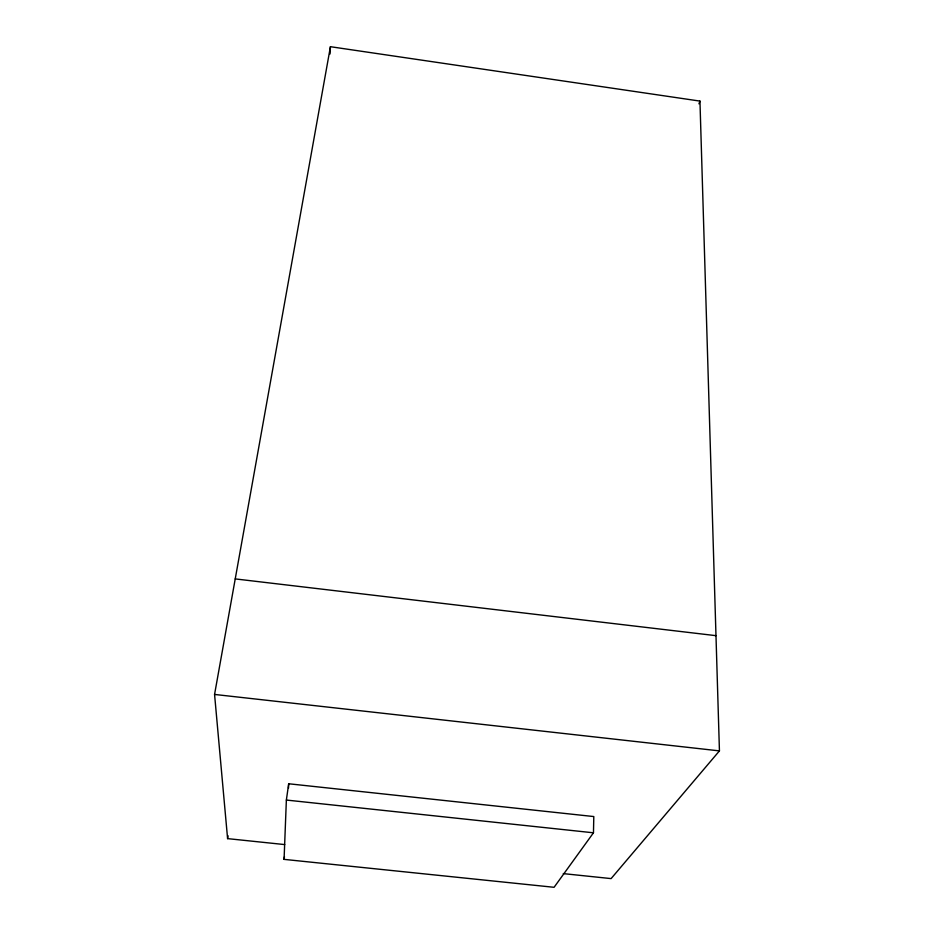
<?xml version="1.0" encoding="UTF-8"?>
<svg xmlns="http://www.w3.org/2000/svg" width="934" height="934" viewBox="0 0 934 934"><rect width="100%" height="100%" fill="white"/><g stroke="black" fill="none" stroke-linecap="round" stroke-linejoin="round"><path stroke-width="1.4" d="M593.464 832.801L593.802 816.561L288.688 783.766L286.364 800.053L284.076 859.373L554.072 887.3L593.464 832.801L286.364 800.053M288.501 788.121L288.688 783.766M330.052 53.974L330.426 46.7L699.951 101.094L719.437 750.889L611.105 878.602L563.272 873.617M284.076 859.373L284.45 856.711M284.707 844.581L227.592 838.627L228.059 835.755M227.592 838.627L214.563 694.441L330.426 46.7M698.947 103.826L699.951 101.094M214.563 694.441L719.437 750.889M235.228 578.905L715.981 635.669"/></g></svg>
